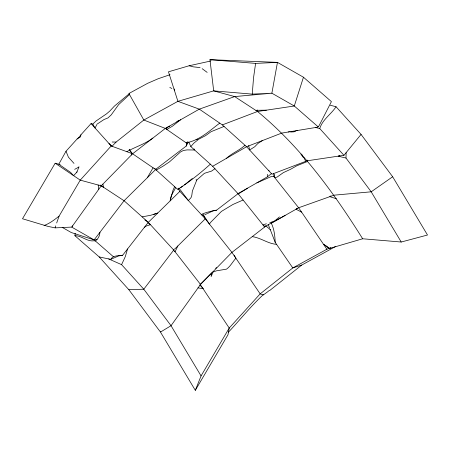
<?xml version="1.0" encoding="UTF-8"?>
<svg xmlns="http://www.w3.org/2000/svg" width="450" height="450" viewBox="0 0 450 450"><rect width="100%" height="100%" fill="white"/><g stroke="black" fill="none" stroke-linecap="round" stroke-linejoin="round"><path stroke-width="0.67" d="M335.796 246.381L301.719 265.072L292.793 267.941L275.203 242.364C274.944 235.868 274.202 229.185 271.344 223.228L298.637 207.759L333.979 195.182L371.194 191.807L392.664 176.76L361.063 134.415L336.049 106.757L330.227 105.199M392.664 176.76L427.5 235.013L401.226 242.027L371.194 191.807L346.005 158.051L346.118 152.662M108.951 143.466L112.022 146.267L116.083 142.076L143.82 120.032L177.913 101.329L213.688 90.872L252.248 94.123L253.558 77.664L255.6 63.399L277.459 62.381L303.463 77.226L331.408 101.627L319.022 125.809L317.773 127.142L281.717 133.093L246.594 146.728L212.67 166.292L190.845 146.599L188.758 141.992M307.704 160.959L307.665 161.432L296.865 165.729L290.531 169.307L283.359 172.62L277.121 177.058L274.804 177.739L273.583 173.616M211.433 273.105L211.134 276.598L213.013 272.025L216.292 270.861L226.558 269.134C230.473 266.276 232.684 261.759 235.89 258.227L234.922 256.545M330.834 247.629L326.891 249.238L298.637 207.759L273.808 176.479L274.286 174.347M186.154 146.115L187.02 142.656L187.903 142.931L186.154 146.115L155.514 169.459L132.598 153.787L129.172 149.451M160.757 331.903L159.902 331.307L128.874 289.727L99.219 256.944L74.908 235.716L75.184 233.319M401.226 242.027L362.661 238.776C333.422 192.026 300.336 146.773 257.512 111.493L257.692 109.963M237.999 193.624L267.345 176.867L267.671 174.341M99.945 232.301C99.771 235.704 98.184 239.001 95.377 240.986L93.977 240.778C87.227 241.914 81.602 235.513 74.908 235.716M93.009 124.29L91.063 123.576L80.916 134.786L80.567 136.783L77.141 138.949L66.009 151.239L58.798 164.205L70.588 172.412L73.614 175.657L76.995 171.979L78.924 166.871M303.463 77.226L294.294 106.003L257.512 111.493L234.664 96.581L213.688 90.872L209.959 59.67L277.459 62.381L271.879 93.206L294.294 106.003L318.127 126.816M214.768 168.401L214.931 168.733L211.506 171.118L204.418 173.312L196.802 180.006L192.358 191.087L191.835 195.244L191.036 197.651L188.381 200.559L178.954 188.1M255.971 110.306L266.361 110.171M127.541 248.974L125.325 256.551L121.584 264.651L143.792 289.198L171.028 325.699L201.06 375.919L195.311 390.33L160.476 332.077L171.028 325.699L200.537 284.445L231.919 252.388L264.656 227.025L265.213 225.838M175.612 187.656C173.7 191.976 170.224 195.767 170.196 200.852L172.98 190.288L174.617 186.626M198.259 287.28L198.084 287.871L203.349 288.72L199.749 284.934M60.131 164.565L55.164 163.215L22.5 218.756L47.959 226.389L55.114 227.874L55.699 225.877M210.409 164.121C200.194 173.284 189.264 182.042 177.744 189.444L155.616 169.526L154.822 168.39M131.422 154.986L132.03 153.579L111.195 145.963L80.246 180.129L59.085 216.118L56.672 222.986M186.322 142.318L186.137 142.824C199.643 140.366 209.199 131.001 219.746 123.126M177.874 245.947L175.061 251.764L174.482 251.286M96.806 124.566L95.085 128.047L92.694 124.172L96.075 120.977L106.577 113.816L109.778 111.071L114.435 106.082L129.352 93.673M203.484 215.055C195.48 215.004 215.387 209.88 216.512 210.212L238.061 193.697L212.67 166.292M72.585 225.883L71.91 227.211L94.129 239.895L124.071 200.751L155.616 169.526M147.313 177.744L153.067 167.788M361.063 134.415L343.952 155.306L319.731 128.526C322.639 119.357 331.003 114.435 336.049 106.757M201.06 375.919L229.219 328.039L260.168 293.867L292.793 267.941L326.891 249.238M195.311 390.33L227.976 334.783L229.219 328.039L200.199 284.434L210.977 273.589M80.916 134.786L79.498 136.766L77.141 138.949M252.248 94.123L271.879 93.206L234.664 96.581L199.322 109.153L165.341 128.419L132.598 153.787L101.222 185.839L71.713 227.098L55.114 227.874M190.845 146.599L193.787 143.184L198.827 139.146L205.594 135.63L211.05 131.698L224.049 126.439M100.108 185.018L124.071 200.751L148.275 222.351L173.728 250.054L143.792 289.198L128.874 289.727M99.219 256.944L110.706 259.352L118.626 255.943L122.664 255.234L148.275 222.351L179.871 191.357L178.166 188.539M129.493 94.539L118.609 104.647L111.251 114.851L108 117.894L103.972 119.554L97.155 124.076M215.651 268.425L216.456 267.508M228.459 332.156C240.058 319.759 250.92 306.174 263.177 294.761M180.636 119.745L172.288 126.293L166.826 129.448L166.224 127.541M244.98 145.277C239.428 150.452 231.981 153.079 226.44 158.349M211.866 272.711L213.013 272.025M279.478 216.911L274.646 220.961L269.826 222.716M192.291 178.526L184.534 184.866M297.298 208.204L296.049 209.227L301.613 212.124M267.345 176.867L271.564 173.514M307.305 160.121L305.781 161.325L271.997 174.201L246.594 146.728L222.339 124.897L199.322 109.153L177.913 101.329L168.463 71.809L189.124 65.762L210.476 61.071M301.719 265.072L270.107 290.199L268.824 290.728M268.487 291.189L263.717 294.626M264.656 227.025L238.281 193.967L247.669 188.173M330.891 195.924L329.827 196.661L336.308 198.72M144.399 227.329L146.261 226.029L150.407 224.668L148.106 222.817M180.484 187.701L182.773 186.131M122.664 255.234C118.642 255.842 112.944 255.251 110.706 259.352M152.859 138.088C145.001 144.056 135.197 146.931 126.911 151.627M262.271 140.642L257.878 143.488L254.756 146.734L249.604 149.985L248.676 145.558M173.317 249.666L175.033 248.76L205.273 218.829L203.265 214.588M179.331 188.252L178.014 188.921M59.085 216.118C54.461 219.752 49.719 223.47 44.106 225.518M243.101 200.014L232.898 204.491L221.428 211.404L210.538 222.446L209.441 224.083L203.743 215.589M74.666 169.357L78.953 167.012M176.867 121.545L179.139 120.302M207.467 213.514L212.709 211.005L216.512 210.212M256.86 182.891L271.125 176.597L273.808 176.479M285.103 215.432L264.853 226.609L262.952 224.888L266.355 223.791M339.823 155.357L338.141 156.172L346.005 158.051M166.365 127.789L169.729 126.191M204.829 214.723L206.899 213.75M295.886 130.995L294.024 131.816L290.531 132.03M323.696 244.547L329.304 248.529L330.199 248.153M197.561 139.134L196.093 139.652M222.339 124.897L257.512 111.493M170.01 74.7L158.248 78.711L147.662 83.306L128.908 93.504L143.82 120.032L165.341 128.419L186.773 143.263M153.495 214.442L157.753 213.053L150.654 215.28L142.132 216.872M329.304 248.529L362.661 238.776M288.428 131.985L289.378 131.709M76.388 172.142L76.995 171.979M94.264 240.069L97.026 239.327M329.951 248.147L328.973 248.389L327.324 246.583L324.034 244.592M307.17 160.791L343.952 155.306M296.162 130.59L297.287 130.523M275.366 62.572L277.459 62.381M112.168 142.014L116.083 142.076M276.564 244.339C267.896 243.743 260.814 237.741 252.236 236.644M255.6 63.399L209.959 59.67L211.309 60.041M102.876 184.118L103.5 187.329L100.823 185.484M200.081 67.607L193.157 66.814L189.124 65.762M315.546 127.508L319.731 128.526M195.998 179.831L196.802 180.006M101.222 185.839L80.246 180.129L55.164 163.215M94.129 239.895L71.274 232.537L62.201 227.362M108.703 258.936L121.584 264.651M171.855 88.504L169.808 87.407M302.051 154.794L300.966 154.041L302.873 156.954L303.885 157.697L305.781 161.325M202.146 68.676L207.163 72.388M144.872 219.915L148.275 222.351M268.537 170.46L269.207 170.944M270.534 229.866L265.843 225.872M95.377 240.986L113.406 256.725M179.871 191.357L205.273 218.829L231.919 252.388L260.168 293.867L263.424 294.992L263.334 294.637M91.063 123.576L111.195 145.963M73.997 163.406L68.434 157.196L66.009 151.239M155.886 169.644L156.234 170.083L162.821 166.32L169.554 161.814L180.512 151.959L183.448 150.458L187.099 149.901L194.619 150.002L194.119 148.967M173.728 250.054L200.537 284.445M129.274 149.861L132.03 153.579M234.141 255.184L234.602 255.982M268.161 224.376L269.612 228.021M270.09 229.151L275.203 242.364M187.47 141.683L187.903 142.931M238.281 193.967L238.095 193.326M174.161 88.948L174.448 90.501M98.162 185.006L98.786 189.242M257.529 111.33L257.304 111.572L257.653 111.623L257.529 111.33"/></g></svg>
